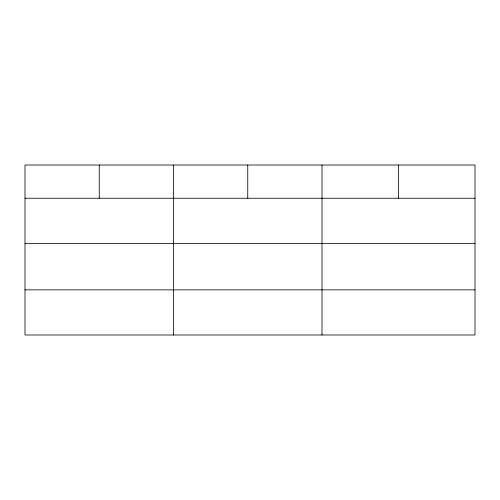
<?xml version="1.0" encoding="UTF-8"?>
<svg xmlns="http://www.w3.org/2000/svg" width="500" height="500" viewBox="0 0 500 500"><rect width="100%" height="100%" fill="white"/><g stroke="black" fill="none" stroke-linecap="round" stroke-linejoin="round"><path stroke-width="0.75" d="M475 243.375L475 165.006L25 165.006L25 334.994L475 334.994L475 243.375L25 243.375M25 198.25L475 198.25M25 289.869L475 289.869M398.5 165.006L398.5 198.25M322 165.006L322 334.994M247.75 165.006L247.75 198.25M173.5 165.006L173.5 334.994M99.25 165.006L99.25 198.25"/></g></svg>
